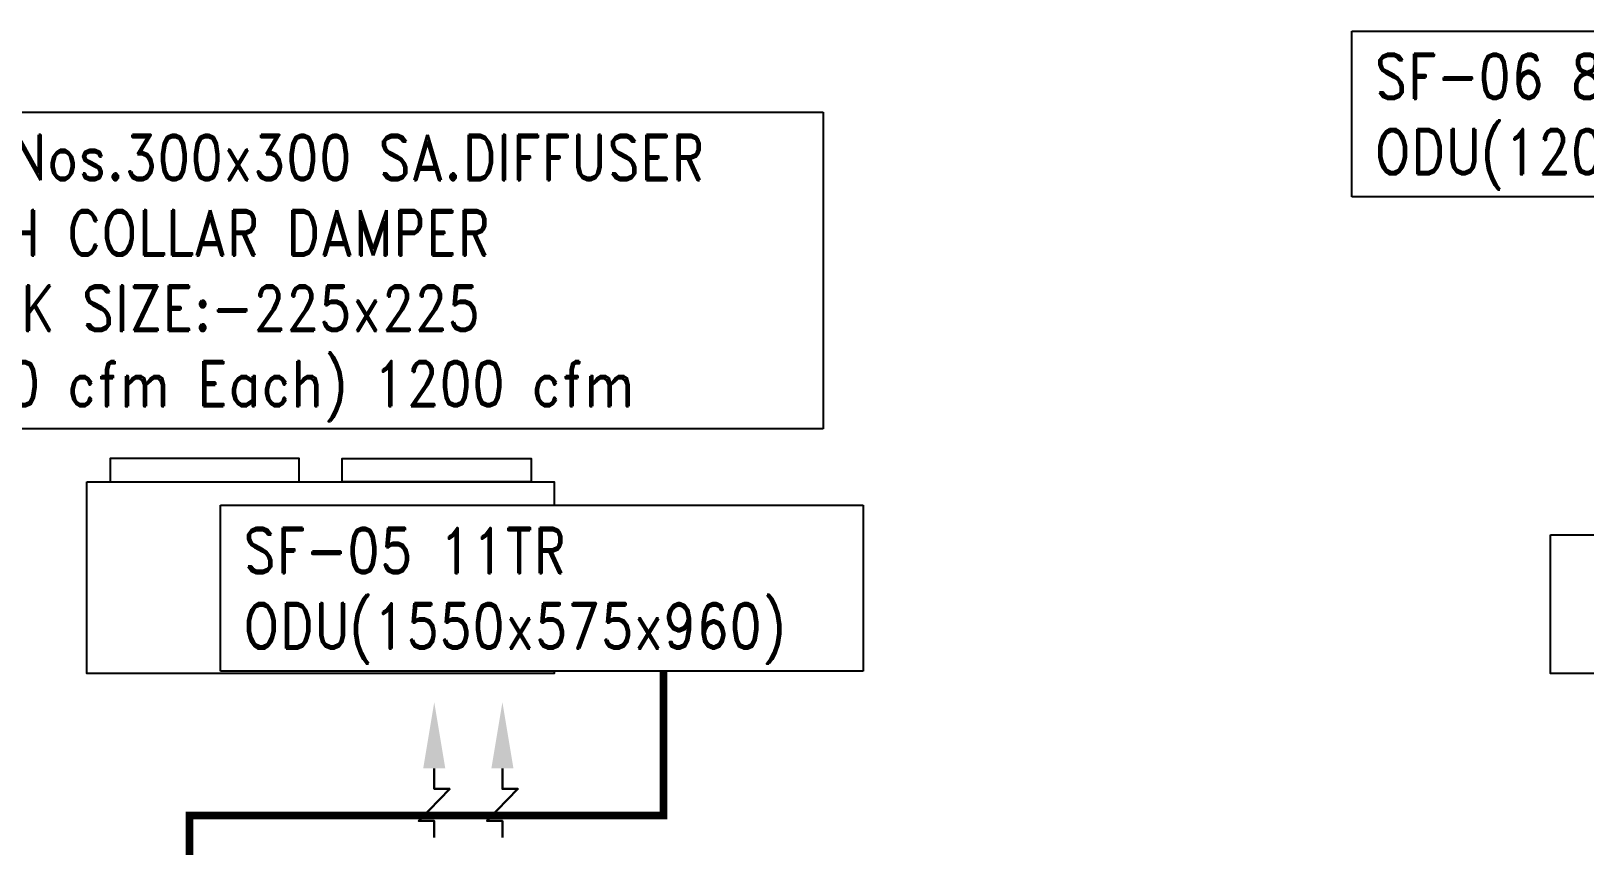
# Model space of a CAD drawing. Header units: millimetres. Extents: x -330573 to 5697, y 22061 to 198972.
# Drawn here: x -84894 to -79740, y 196270 to 198972 of the extents above; entities that cross this region are included whole.
import ezdxf

# ---------------------------------------------------------------- set-up
doc = ezdxf.new("R2010")
doc.units = ezdxf.units.MM
doc.layers.add('HVAC Machine', color=5, linetype='Continuous')
for name, color, linetype, lineweight in [('VL-AC-EA_TOILET', 1, 'Continuous', 18), ('VL-AC-SA_TEXT_50', 7, 'Continuous', 25), ('VL-AC-VRF PIPE', 152, 'Continuous', 30)]:
    doc.layers.add(name, color=color, linetype=linetype, lineweight=lineweight)
doc.styles.get("Standard").update_dxf_attribs({"font": 'arial.ttf'})
doc.styles.add('VOLTAS - ROMAND', font='romand.shx', dxfattribs={"width": 0.85})
doc.dimstyles.new('Copy of STANDARD', dxfattribs={"dimtxt": 0.23, "dimasz": 0.1, "dimexe": 0.03, "dimexo": 0.03, "dimgap": 0.1, "dimtad": 0, "dimzin": 9, "dimdsep": 46, "dimtxsty": 'Standard', "dimblk1": 'OBLIQUE', "dimblk2": 'OBLIQUE', "dimsah": 1, "dimcen": 0, "dimdle": 0.1, "dimclrd": 256, "dimclre": 256, "dimclrt": 256, "dimazin": 0, "dimtm": 1e-09, "dimtfac": 0.15, "dimtofl": 0, "dimtmove": 2, "dimatfit": 3, "dimldrblk": 'OBLIQUE', "dimfxl": 1, "dimtolj": 1, "dimtzin": 0, "dimlwd": -1, "dimlwe": -1, "dimarcsym": 0})

# ---------------------------------------------------------------- blocks, each defined once
blk = doc.blocks.new('_Oblique')
at = {"color": 0, "linetype": 'ByBlock', "lineweight": -2}
blk.add_line((-0.5, -0.5), (0.5, 0.5), dxfattribs=at)
blk = doc.blocks.new('A$C0D6B1846')
at = {"layer": 'HVAC Machine'}
for points in [[(1122.860470618121, 460), (496.2711763647385, 460), (496.2711763647385, 537.4806997685228), (1122.860470618121, 537.4806997685228)], [(0, 460), (1200, 460), (1200, 0), (0, 0)]]:
    blk.add_lwpolyline(points, close=True, dxfattribs=at)
for points in [[(699.5548098809086, 1317.415026757633), (699.5548098809086, 727.0967572869267)], [(893.8596113617532, 1317.415026757633), (893.8596113617532, 727.0967572869267)], [(1075.755992107559, 1317.415026757633), (1075.755992107559, 727.0967572869267)]]:
    blk.add_leader(points, dimstyle='Copy of STANDARD', override={"dimasz": 200, "dimgap": 0.1, "dimtad": 0, "dimzin": 1, "dimfxl": 140, "dimfxlon": 1, "dimarcsym": 1}, dxfattribs=at)
blk = doc.blocks.new('A$C402F5F12')
at = {"layer": 'HVAC Machine'}
for points in [[(-697.8604706181213, 635), (-71.2711763647385, 635), (-71.2711763647385, 712.4806997685228), (-697.8604706181213, 712.4806997685228)], [(697.8604706181213, 635), (71.2711763647385, 635), (71.2711763647385, 712.4806997685228), (697.8604706181213, 712.4806997685228)], [(-775, 635), (775, 635), (775, 0), (-775, 0)]]:
    blk.add_lwpolyline(points, close=True, dxfattribs=at)
for points in [[(-650.755992107559, 1492.415026757633), (-650.755992107559, 902.0967572869267)], [(-468.8596113617532, 1492.415026757633), (-468.8596113617532, 902.0967572869267)], [(-274.5548098809086, 1492.415026757633), (-274.5548098809086, 902.0967572869267)], [(274.5548098809086, 1492.415026757633), (274.5548098809086, 902.0967572869267)], [(468.8596113617532, 1492.415026757633), (468.8596113617532, 902.0967572869267)], [(650.755992107559, 1492.415026757633), (650.755992107559, 902.0967572869267)]]:
    blk.add_leader(points, dimstyle='Copy of STANDARD', override={"dimasz": 200, "dimgap": 0.1, "dimtad": 0, "dimzin": 1, "dimfxl": 140, "dimfxlon": 1, "dimarcsym": 1}, dxfattribs=at)

msp = doc.modelspace()

# ---------------------------------------------------------------- linework, layer by layer
at = {"layer": 'VL-AC-EA_TOILET', "linetype": 'ByBlock', "lineweight": 30, "elevation": 4.511093720793724e-09}
for points in [[(-83556.46884409914, 196526.4173064032), (-83556.47227622994, 196458.8442542502), (-83505.14748205763, 196458.8416473917), (-83607.80248524301, 196352.2374774539), (-83556.47769107058, 196352.2348705954), (-83556.48048895196, 196297.1491553835)], [(-83330.39252886426, 196526.4173064032), (-83330.39596099505, 196458.8442542502), (-83279.07116682274, 196458.8416473917), (-83381.72617000813, 196352.2374774539), (-83330.4013758357, 196352.2348705954), (-83330.40417371708, 196297.1491553835)]]:
    msp.add_lwpolyline(points, dxfattribs=at)
at = {"layer": 'VL-AC-EA_TOILET', "linetype": 'ByBlock', "lineweight": 30}
for points in [[(-83593.08993780223, 196526.4191664406, 4.511093720793724e-09), (-83556.45768387726, 196746.14386862, 4.511093720793724e-09), (-83519.8477503963, 196526.4154463666, 4.511093720793724e-09)], [(-83367.01362256735, 196526.4191664406, 4.511093720793724e-09), (-83330.38136864238, 196746.14386862, 4.511093720793724e-09), (-83293.77143516141, 196526.4154463666, 4.511093720793724e-09)]]:
    msp.add_solid(points, dxfattribs=at)
at = {"layer": 'VL-AC-VRF PIPE', "const_width": 25}
msp.add_lwpolyline([(-84602.55128736992, 194972.0119289988), (-84368.42884833552, 194972.0119289988), (-84368.42884833552, 196370.1208107902), (-82796.23159040137, 196370.1208107902), (-82796.23159040138, 197159.3522698786), (-83158.28522783879, 197159.3522698786)], dxfattribs=at)

# ---------------------------------------------------------------- block references
at = {"layer": 'HVAC Machine'}
for name, p in [('A$C402F5F12', (-83933.28522783879, 196841.8522698786)), ('A$C0D6B1846', (-79853.73457220697, 196841.8522698786))]:
    msp.add_blockref(name, p, dxfattribs=at)

# ---------------------------------------------------------------- texts
at = {"layer": 'VL-AC-SA_TEXT_50', "insert": (-79447.34028596454, 198672.4447254098), "char_height": 150, "width": 1980.785714285713, "attachment_point": 5, "style": 'VOLTAS - ROMAND', "bg_fill": 19, "box_fill_scale": 1.5, "bg_fill_color": 256, "bg_fill_transparency": 0}
msp.add_mtext('\\pxql;SF-06 8.75TR ODU(1200x460x960)', dxfattribs=at)

# ---------------------------------------------------------------- next in the draw order: texts
at = {"layer": 'VL-AC-SA_TEXT_50', "char_height": 150, "attachment_point": 5, "style": 'VOLTAS - ROMAND', "bg_fill": 19, "box_fill_scale": 1.5, "bg_fill_color": 256, "bg_fill_transparency": 0}
for s, insert, width in [('\\pxql;04 Nos.300x300 SA.DIFFUSER WITH COLLAR DAMPER\\PNECK SIZE:-225x225 \\P(300 cfm Each) 1200 cfm  ', (-83804.19042873495, 198153.0088939961, -0.01129749748851168), 2925.893064285715), ('\\pxql;SF-05 11TR\\PODU(1550x575x960)', (-83199.64545570803, 197099.4012236741), 1980.785714285712)]:
    msp.add_mtext(s, dxfattribs=dict(at, insert=insert, width=width))

doc.saveas('drawing.dxf')
